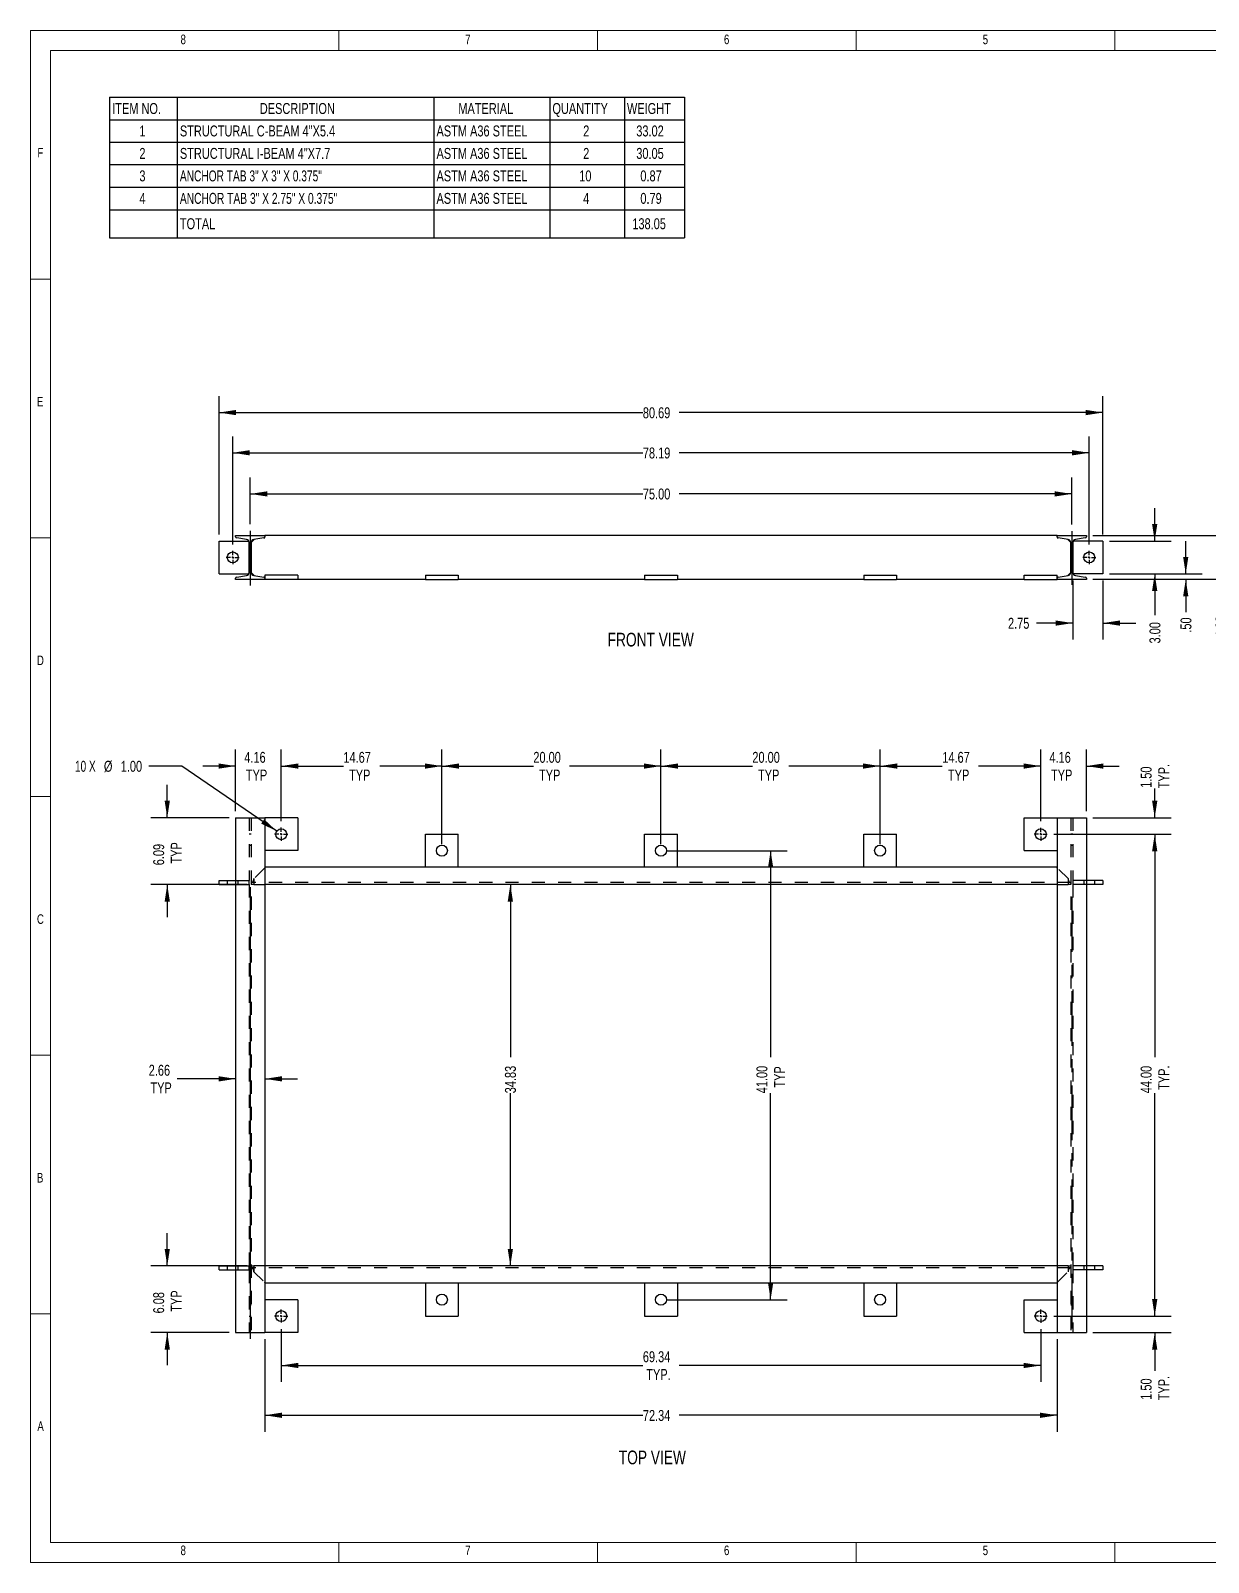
# Model space of a CAD drawing. Header units: inches. Extents: x 0 to 16.5, y 0 to 11.7.
# Drawn here: x 0.02 to 8.98, y 0.02 to 11.67 of the extents above; entities that cross this region are included whole.
import ezdxf

# ---------------------------------------------------------------- set-up
doc = ezdxf.new("R2010")
doc.units = ezdxf.units.IN
doc.header["$MEASUREMENT"] = 0
doc.linetypes.add('CENTERX2', pattern=[0.8, 0.5, -0.1, 0.1, -0.1])
doc.linetypes.add('HIDDEN', pattern=[0.075, 0.05, -0.025])
doc.layers.add('FORMAT', color=7, linetype='Continuous')
doc.styles.add('SLDTEXTSTYLE0', font='TXT', dxfattribs={"width": 0.75})
doc.styles.add('SLDTEXTSTYLE2', font='TXT', dxfattribs={"width": 0.694444})
doc.styles.add('SLDTEXTSTYLE3', font='TXT', dxfattribs={"width": 0.7})
doc.styles.add('SLDTEXTSTYLE4', font='TXT', dxfattribs={"width": 0.6875})
doc.dimstyles.new('SLDDIMSTYLE0', dxfattribs={"dimtxt": 0.084961, "dimasz": 0.13, "dimexe": 0, "dimexo": 0.0625, "dimgap": 0.02124, "dimtad": 0, "dimlfac": 12, "dimrnd": 1e-09, "dimzin": 4, "dimdsep": 46, "dimtxsty": 'SLDTEXTSTYLE0', "dimsah": 1, "dimcen": 0.09, "dimadec": 0, "dimazin": 1, "dimtfac": 1, "dimtofl": 0, "dimtmove": 0, "dimatfit": 3, "dimfxl": 0, "dimfrac": 2, "dimtolj": 1, "dimtzin": 12, "dimarcsym": 0})
doc.dimstyles.new('SLDDIMSTYLE1', dxfattribs={"dimtxt": 0.084961, "dimasz": 0.13, "dimexe": 0, "dimexo": 0.0625, "dimgap": 0.02124, "dimtad": 0, "dimlfac": 12, "dimrnd": 1e-09, "dimzin": 12, "dimdsep": 46, "dimtxsty": 'SLDTEXTSTYLE0', "dimsah": 1, "dimcen": 0.09, "dimadec": 0, "dimazin": 3, "dimtfac": 1, "dimtofl": 0, "dimtmove": 0, "dimatfit": 3, "dimfxl": 0, "dimfrac": 2, "dimtolj": 1, "dimtzin": 12, "dimarcsym": 0})
doc.dimstyles.new('SLDDIMSTYLE2', dxfattribs={"dimtxt": 0.084961, "dimasz": 0.13, "dimexe": 0, "dimexo": 0.0625, "dimgap": 0.02124, "dimtad": 0, "dimlfac": 12, "dimrnd": 1e-09, "dimzin": 4, "dimdsep": 46, "dimtxsty": 'SLDTEXTSTYLE0', "dimsah": 1, "dimcen": 0.09, "dimadec": 0, "dimazin": 1, "dimtfac": 1, "dimtmove": 0, "dimatfit": 0, "dimfxl": 0, "dimfrac": 2, "dimtolj": 1, "dimtzin": 12, "dimarcsym": 0})
doc.dimstyles.new('SLDDIMSTYLE3', dxfattribs={"dimtxt": 0.084961, "dimasz": 0.13, "dimexe": 0, "dimexo": 0.0625, "dimgap": 0.02124, "dimtad": 0, "dimlfac": 12, "dimrnd": 1e-09, "dimzin": 12, "dimdsep": 46, "dimtxsty": 'SLDTEXTSTYLE0', "dimsah": 1, "dimcen": 0.09, "dimadec": 0, "dimazin": 3, "dimtfac": 1, "dimtmove": 0, "dimatfit": 0, "dimfxl": 0, "dimfrac": 2, "dimtolj": 1, "dimtzin": 12, "dimarcsym": 0})
doc.dimstyles.new('SLDDIMSTYLE4', dxfattribs={"dimtxt": 0.084961, "dimasz": 0.13, "dimexe": 0, "dimexo": 0.0625, "dimgap": 0.02124, "dimtad": 0, "dimtih": 1, "dimtoh": 1, "dimlfac": 12, "dimrnd": 1e-09, "dimzin": 4, "dimdsep": 46, "dimtxsty": 'SLDTEXTSTYLE0', "dimsah": 1, "dimcen": 0, "dimadec": 0, "dimazin": 1, "dimtfac": 1, "dimtofl": 0, "dimtmove": 0, "dimatfit": 3, "dimfxl": 0, "dimfrac": 2, "dimtolj": 1, "dimtzin": 12, "dimarcsym": 0})

# ---------------------------------------------------------------- blocks, each defined once
blk = doc.blocks.new('SW_TABLEANNOTATION_0')
at = {"layer": 'FORMAT', "color": 0}
for p, q in [((0, 0), (0, -0.171)), ((0, 0), (0.515, 0)), ((0.515, 0), (0.515, -0.171)), ((0.515, 0), (2.467, 0)), ((2.467, 0), (2.467, -0.171)), ((2.467, 0), (3.35, 0)), ((3.35, 0), (3.35, -0.171)), ((3.35, 0), (3.917, 0)), ((3.917, 0), (3.917, -0.171)), ((3.917, 0), (4.374, 0)), ((4.374, 0), (4.374, -0.171)), ((0, -0.171), (0, -0.342)), ((0, -0.171), (0.515, -0.171)), ((0.515, -0.171), (0.515, -0.342)), ((0.515, -0.171), (2.467, -0.171)), ((2.467, -0.171), (2.467, -0.342)), ((2.467, -0.171), (3.35, -0.171)), ((3.35, -0.171), (3.35, -0.342)), ((3.35, -0.171), (3.917, -0.171)), ((3.917, -0.171), (3.917, -0.342)), ((3.917, -0.171), (4.374, -0.171)), ((4.374, -0.171), (4.374, -0.342)), ((0, -0.342), (0.515, -0.342)), ((0, -0.342), (0, -0.513)), ((0.515, -0.342), (2.467, -0.342)), ((0.515, -0.342), (0.515, -0.513)), ((2.467, -0.342), (3.35, -0.342)), ((2.467, -0.342), (2.467, -0.513)), ((3.35, -0.342), (3.917, -0.342)), ((3.35, -0.342), (3.35, -0.513)), ((3.917, -0.342), (4.374, -0.342)), ((3.917, -0.342), (3.917, -0.513)), ((4.374, -0.342), (4.374, -0.513)), ((0, -0.513), (0, -0.684)), ((0, -0.513), (0.515, -0.513)), ((0.515, -0.513), (0.515, -0.684)), ((0.515, -0.513), (2.467, -0.513)), ((2.467, -0.513), (2.467, -0.684)), ((2.467, -0.513), (3.35, -0.513)), ((3.35, -0.513), (3.35, -0.684)), ((3.35, -0.513), (3.917, -0.513)), ((3.917, -0.513), (3.917, -0.684)), ((3.917, -0.513), (4.374, -0.513)), ((4.374, -0.513), (4.374, -0.684)), ((0, -0.684), (0, -0.856)), ((0, -0.684), (0.515, -0.684)), ((0.515, -0.684), (0.515, -0.856)), ((0.515, -0.684), (2.467, -0.684)), ((2.467, -0.684), (2.467, -0.856)), ((2.467, -0.684), (3.35, -0.684)), ((3.35, -0.684), (3.35, -0.856)), ((3.35, -0.684), (3.917, -0.684)), ((3.917, -0.684), (3.917, -0.856)), ((3.917, -0.684), (4.374, -0.684)), ((4.374, -0.684), (4.374, -0.856)), ((0, -0.856), (0, -1.069)), ((0, -0.856), (0.515, -0.856)), ((0.515, -0.856), (0.515, -1.069)), ((0.515, -0.856), (2.467, -0.856)), ((2.467, -0.856), (2.467, -1.069)), ((2.467, -0.856), (3.35, -0.856)), ((3.35, -0.856), (3.35, -1.069)), ((3.35, -0.856), (3.917, -0.856)), ((3.917, -0.856), (3.917, -1.069)), ((3.917, -0.856), (4.374, -0.856)), ((4.374, -0.856), (4.374, -1.069)), ((0, -1.069), (0.515, -1.069)), ((0.515, -1.069), (2.467, -1.069)), ((2.467, -1.069), (3.35, -1.069)), ((3.35, -1.069), (3.917, -1.069)), ((3.917, -1.069), (4.374, -1.069))]:
    blk.add_line(p, q, dxfattribs=at)
at = {"layer": 'FORMAT', "color": 0, "attachment_point": 1}
for s, insert, char_height, style in [('ITEM NO.', (0.02, -0.044), 0.0833, 'SLDTEXTSTYLE0'), ('DESCRIPTION', (1.143, -0.044), 0.08333, 'SLDTEXTSTYLE0'), ('MATERIAL', (2.653, -0.044), 0.0833, 'SLDTEXTSTYLE0'), ('QUANTITY', (3.369, -0.044), 0.0833, 'SLDTEXTSTYLE0'), ('WEIGHT', (3.936, -0.044), 0.0833, 'SLDTEXTSTYLE0'), ('1', (0.227, -0.215), 0.0833, 'SLDTEXTSTYLE0'), ('STRUCTURAL C-BEAM 4"X5.4', (0.535, -0.215), 0.08333, 'SLDTEXTSTYLE0'), ('ASTM A36 STEEL', (2.487, -0.215), 0.08333, 'SLDTEXTSTYLE0'), ('2', (3.603, -0.215), 0.0833, 'SLDTEXTSTYLE0'), ('33.02', (4.007, -0.215), 0.0833, 'SLDTEXTSTYLE0'), ('2', (0.227, -0.386), 0.0833, 'SLDTEXTSTYLE0'), ('STRUCTURAL I-BEAM 4"X7.7', (0.535, -0.386), 0.08333, 'SLDTEXTSTYLE0'), ('ASTM A36 STEEL', (2.487, -0.386), 0.08333, 'SLDTEXTSTYLE0'), ('2', (3.603, -0.386), 0.0833, 'SLDTEXTSTYLE0'), ('30.05', (4.007, -0.386), 0.0833, 'SLDTEXTSTYLE0'), ('3', (0.227, -0.557), 0.0833, 'SLDTEXTSTYLE0'), ('ANCHOR TAB 3" X 3" X 0.375"', (0.535, -0.557), 0.08333, 'SLDTEXTSTYLE2'), ('ASTM A36 STEEL', (2.487, -0.557), 0.08333, 'SLDTEXTSTYLE0'), ('10', (3.573, -0.557), 0.0833, 'SLDTEXTSTYLE0'), ('0.87', (4.038, -0.557), 0.0833, 'SLDTEXTSTYLE0'), ('4', (0.227, -0.728), 0.0833, 'SLDTEXTSTYLE0'), ('ANCHOR TAB 3" X 2.75" X 0.375"', (0.535, -0.728), 0.08333, 'SLDTEXTSTYLE3'), ('ASTM A36 STEEL', (2.487, -0.728), 0.08333, 'SLDTEXTSTYLE0'), ('4', (3.603, -0.728), 0.0833, 'SLDTEXTSTYLE0'), ('0.79', (4.038, -0.728), 0.0833, 'SLDTEXTSTYLE0'), ('TOTAL', (0.535, -0.921), 0.0833, 'SLDTEXTSTYLE0'), ('138.05', (3.977, -0.921), 0.0833, 'SLDTEXTSTYLE0')]:
    blk.add_mtext(s, dxfattribs=dict(at, insert=insert, char_height=char_height, style=style))
blk = doc.blocks.new('Drawing View108')
at = {"color": 7, "linetype": 'Continuous', "lineweight": 25}
for p, q in [((0, 0), (0.222, 0)), ((0, 0), (0, -3.917)), ((0.222, 0), (0.222, -3.917)), ((0.472, 0), (0.222, 0)), ((0.472, 0), (0.472, -0.25)), ((6, -0.25), (6, 0)), ((6, 0), (6.25, 0)), ((6.25, 0), (6.25, -3.917)), ((6.25, 0), (6.472, 0)), ((6.472, 0), (6.472, -3.917)), ((1.444, -0.125), (1.694, -0.125)), ((1.444, -0.375), (1.444, -0.125)), ((1.694, -0.375), (1.694, -0.125)), ((3.111, -0.375), (3.111, -0.125)), ((3.111, -0.125), (3.361, -0.125)), ((3.361, -0.375), (3.361, -0.125)), ((4.778, -0.375), (4.778, -0.125)), ((4.778, -0.125), (5.028, -0.125)), ((5.028, -0.375), (5.028, -0.125)), ((0.472, -0.25), (0.222, -0.25)), ((6, -0.25), (6.25, -0.25)), ((6.25, -0.375), (0.222, -0.375)), ((0.222, -0.375), (0.222, -0.507)), ((6.25, -0.375), (6.25, -0.507)), ((-0.126, -0.507), (-0.126, -0.476)), ((-0.126, -0.476), (0, -0.476)), ((-0.126, -0.507), (0, -0.507)), ((6.25, -0.507), (0.222, -0.507)), ((6.598, -0.476), (6.472, -0.476)), ((6.598, -0.507), (6.472, -0.507)), ((6.598, -0.476), (6.598, -0.507)), ((-0.126, -3.441), (-0.126, -3.41)), ((-0.126, -3.41), (0, -3.41)), ((-0.126, -3.441), (0, -3.441)), ((0.222, -3.41), (0.222, -3.542)), ((6.25, -3.41), (0.222, -3.41)), ((6.25, -3.41), (6.25, -3.542)), ((6.598, -3.41), (6.472, -3.41)), ((6.598, -3.441), (6.472, -3.441)), ((6.598, -3.41), (6.598, -3.441)), ((6.25, -3.542), (0.222, -3.542)), ((1.444, -3.542), (1.444, -3.792)), ((1.694, -3.542), (1.694, -3.792)), ((3.111, -3.542), (3.111, -3.792)), ((3.361, -3.542), (3.361, -3.792)), ((4.778, -3.542), (4.778, -3.792)), ((5.028, -3.542), (5.028, -3.792)), ((0.472, -3.667), (0.222, -3.667)), ((0.472, -3.667), (0.472, -3.917)), ((6, -3.667), (6.25, -3.667)), ((6, -3.917), (6, -3.667)), ((1.444, -3.792), (1.694, -3.792)), ((3.111, -3.792), (3.361, -3.792)), ((4.778, -3.792), (5.028, -3.792)), ((0, -3.917), (0.222, -3.917)), ((0.472, -3.917), (0.222, -3.917)), ((6, -3.917), (6.25, -3.917)), ((6.25, -3.917), (6.472, -3.917))]:
    blk.add_line(p, q, dxfattribs=at)
at = {"color": 7, "linetype": 'HIDDEN', "lineweight": 25}
for p, q in [((0.103, 0), (0.103, -0.476)), ((0.119, 0), (0.119, -3.917)), ((6.353, 0), (6.353, -3.917)), ((6.369, 0), (6.369, -0.476)), ((0.119, -0.125), (0.103, -0.125)), ((0.103, -0.209), (0.119, -0.209)), ((6.369, -0.125), (6.353, -0.125)), ((6.353, -0.209), (6.369, -0.209)), ((0.138, -0.473), (0.139, -0.463)), ((0.22, -0.383), (0.139, -0.463)), ((0.139, -0.463), (0.139, -0.507)), ((6.333, -0.463), (6.252, -0.383)), ((6.333, -0.463), (6.333, -0.507)), ((6.333, -0.463), (6.334, -0.473)), ((-0.064, -0.476), (-0.064, -0.507)), ((0, -0.476), (0.103, -0.476)), ((0, -0.507), (0.103, -0.507)), ((0.02, -0.507), (0.02, -0.476)), ((0.103, -0.507), (0.103, -0.476)), ((0.103, -0.507), (0.103, -3.41)), ((0.119, -0.492), (0.119, -0.507)), ((6.353, -0.492), (0.119, -0.492)), ((0.139, -0.507), (0.119, -0.507)), ((0.139, -0.507), (0.222, -0.507)), ((6.25, -0.507), (6.333, -0.507)), ((6.353, -0.507), (6.333, -0.507)), ((6.353, -0.492), (6.353, -0.507)), ((6.369, -0.476), (6.369, -0.507)), ((6.472, -0.476), (6.369, -0.476)), ((6.369, -0.507), (6.369, -3.41)), ((6.472, -0.507), (6.369, -0.507)), ((6.452, -0.476), (6.452, -0.507)), ((6.536, -0.507), (6.536, -0.476)), ((-0.064, -3.41), (-0.064, -3.441)), ((0, -3.41), (0.103, -3.41)), ((0, -3.441), (0.103, -3.441)), ((0.02, -3.441), (0.02, -3.41)), ((0.103, -3.441), (0.103, -3.41)), ((0.103, -3.441), (0.103, -3.917)), ((0.119, -3.41), (0.119, -3.425)), ((0.119, -3.41), (0.139, -3.41)), ((6.353, -3.425), (0.119, -3.425)), ((0.139, -3.454), (0.138, -3.445)), ((0.139, -3.41), (0.139, -3.454)), ((0.222, -3.41), (0.139, -3.41)), ((0.139, -3.454), (0.22, -3.534)), ((6.333, -3.41), (6.25, -3.41)), ((6.252, -3.534), (6.333, -3.454)), ((6.333, -3.41), (6.333, -3.454)), ((6.333, -3.41), (6.353, -3.41)), ((6.334, -3.445), (6.333, -3.454)), ((6.353, -3.41), (6.353, -3.425)), ((6.369, -3.41), (6.369, -3.441)), ((6.472, -3.41), (6.369, -3.41)), ((6.369, -3.441), (6.369, -3.917)), ((6.472, -3.441), (6.369, -3.441)), ((6.452, -3.41), (6.452, -3.441)), ((6.536, -3.441), (6.536, -3.41)), ((0.119, -3.709), (0.103, -3.709)), ((6.369, -3.709), (6.353, -3.709)), ((0.103, -3.792), (0.119, -3.792)), ((6.353, -3.792), (6.369, -3.792))]:
    blk.add_line(p, q, dxfattribs=at)
at = {"color": 7, "linetype": 'Continuous', "lineweight": 25}
for centre in [(0.347, -0.125), (6.125, -0.125), (1.569, -0.25), (3.236, -0.25), (4.903, -0.25), (1.569, -3.667), (3.236, -3.667), (4.903, -3.667), (0.347, -3.792), (6.125, -3.792)]:
    blk.add_circle(centre, 0.0417, dxfattribs=at)
at = {"color": 7, "linetype": 'HIDDEN', "lineweight": 25}
for centre, major_axis, ratio, start_param, end_param in [((0.274, -0.385), (0.055, 0), 0.166679, 2.807943, 2.976432), ((6.198, -0.385), (0.055, 0), 0.166679, 0.165161, 0.33365), ((0.118, -0.469), (0, 0.0233), 0.847117, 3.171168, 4.547228), ((6.354, -0.469), (0, 0.0233), 0.847117, 1.735957, 3.112018), ((0.118, -3.449), (0, 0.0233), 0.847117, 4.877549, 6.25361), ((6.354, -3.449), (0, 0.0233), 0.847117, 0.029575, 1.405636), ((0.274, -3.533), (0.055, 0), 0.166679, 3.306753, 3.475243), ((6.198, -3.533), (0.055, 0), 0.166679, 5.949535, 6.118025)]:
    blk.add_ellipse(centre, major_axis=major_axis, ratio=ratio, start_param=start_param, end_param=end_param, dxfattribs=at)
blk = doc.blocks.new('_D')
at = {"layer": 'FORMAT'}
for p, q in [((7.803, 5.559), (8.695, 5.559)), ((8.57, 5.559), (8.57, 3.864)), ((8.57, 1.892), (8.57, 3.588)), ((7.803, 1.892), (8.695, 1.892))]:
    blk.add_line(p, q, dxfattribs=at)
for points in [[(8.57, 5.559), (8.55, 5.429), (8.59, 5.429)], [(8.57, 1.892), (8.59, 2.022), (8.55, 2.022)]]:
    blk.add_solid(points, dxfattribs=at)
at = {"layer": 'FORMAT', "char_height": 0.0833, "attachment_point": 1, "rotation": 90, "style": 'SLDTEXTSTYLE0'}
for s, insert in [('44.00', (8.463, 3.588)), ('TYP.', (8.597, 3.614))]:
    blk.add_mtext(s, dxfattribs=dict(at, insert=insert))
blk = doc.blocks.new('_D_1')
at = {"layer": 'FORMAT'}
for p, q in [((3.668, 5.177), (3.668, 3.864)), ((3.668, 2.274), (3.668, 3.588))]:
    blk.add_line(p, q, dxfattribs=at)
for points in [[(3.668, 5.177), (3.648, 5.047), (3.688, 5.047)], [(3.668, 2.274), (3.688, 2.404), (3.648, 2.404)]]:
    blk.add_solid(points, dxfattribs=at)
at = {"layer": 'FORMAT', "insert": (3.627, 3.588), "char_height": 0.0833, "attachment_point": 1, "rotation": 90, "style": 'SLDTEXTSTYLE0'}
blk.add_mtext('34.83', dxfattribs=at)
blk = doc.blocks.new('_D_2')
at = {"layer": 'FORMAT'}
for p, q in [((1.925, 1.793), (1.925, 1.392)), ((7.703, 1.792), (7.703, 1.392)), ((1.925, 1.517), (4.676, 1.517)), ((7.703, 1.517), (4.952, 1.517))]:
    blk.add_line(p, q, dxfattribs=at)
for points in [[(1.925, 1.517), (2.055, 1.497), (2.055, 1.537)], [(7.703, 1.517), (7.573, 1.537), (7.573, 1.497)]]:
    blk.add_solid(points, dxfattribs=at)
at = {"layer": 'FORMAT', "char_height": 0.0833, "attachment_point": 1, "style": 'SLDTEXTSTYLE0'}
for s, insert in [('69.34', (4.676, 1.625)), ('TYP.', (4.702, 1.49))]:
    blk.add_mtext(s, dxfattribs=dict(at, insert=insert))
blk = doc.blocks.new('_D_3')
at = {"layer": 'FORMAT'}
for p, q in [((1.8, 1.718), (1.8, 1.013)), ((7.828, 1.717), (7.828, 1.013)), ((1.8, 1.138), (4.676, 1.138)), ((7.828, 1.138), (4.952, 1.138))]:
    blk.add_line(p, q, dxfattribs=at)
for points in [[(1.8, 1.138), (1.93, 1.118), (1.93, 1.158)], [(7.828, 1.138), (7.698, 1.158), (7.698, 1.118)]]:
    blk.add_solid(points, dxfattribs=at)
at = {"layer": 'FORMAT', "insert": (4.676, 1.178), "char_height": 0.0833, "attachment_point": 1, "style": 'SLDTEXTSTYLE0'}
blk.add_mtext('72.34', dxfattribs=at)
blk = doc.blocks.new('_D_4')
at = {"layer": 'FORMAT'}
for p, q in [((8.57, 1.892), (8.57, 2.142)), ((7.803, 1.892), (8.695, 1.892)), ((8.1, 1.767), (8.695, 1.767)), ((8.57, 1.767), (8.57, 1.476))]:
    blk.add_line(p, q, dxfattribs=at)
for points in [[(8.57, 1.892), (8.59, 2.022), (8.55, 2.022)], [(8.57, 1.767), (8.55, 1.637), (8.59, 1.637)]]:
    blk.add_solid(points, dxfattribs=at)
at = {"layer": 'FORMAT', "char_height": 0.0833, "attachment_point": 1, "rotation": 90, "style": 'SLDTEXTSTYLE0'}
for s, insert in [('1.50', (8.463, 1.256)), ('TYP.', (8.597, 1.252))]:
    blk.add_mtext(s, dxfattribs=dict(at, insert=insert))
blk = doc.blocks.new('_D_5')
at = {"layer": 'FORMAT'}
for p, q in [((8.57, 5.684), (8.57, 5.908)), ((8.1, 5.684), (8.695, 5.684)), ((7.803, 5.559), (8.695, 5.559)), ((8.57, 5.559), (8.57, 5.309))]:
    blk.add_line(p, q, dxfattribs=at)
for points in [[(8.57, 5.684), (8.59, 5.814), (8.55, 5.814)], [(8.57, 5.559), (8.55, 5.429), (8.59, 5.429)]]:
    blk.add_solid(points, dxfattribs=at)
at = {"layer": 'FORMAT', "char_height": 0.0833, "attachment_point": 1, "rotation": 90, "style": 'SLDTEXTSTYLE0'}
for s, insert in [('1.50', (8.463, 5.912)), ('TYP.', (8.597, 5.908))]:
    blk.add_mtext(s, dxfattribs=dict(at, insert=insert))
blk = doc.blocks.new('_D_6')
at = {"layer": 'FORMAT'}
for p, q in [((7.703, 5.659), (7.703, 6.203)), ((8.05, 5.734), (8.05, 6.203)), ((7.703, 6.078), (7.453, 6.078)), ((8.05, 6.078), (8.3, 6.078))]:
    blk.add_line(p, q, dxfattribs=at)
for points in [[(7.703, 6.078), (7.573, 6.098), (7.573, 6.058)], [(8.05, 6.078), (8.18, 6.058), (8.18, 6.098)]]:
    blk.add_solid(points, dxfattribs=at)
at = {"layer": 'FORMAT', "char_height": 0.0833, "attachment_point": 1, "style": 'SLDTEXTSTYLE0'}
for s, insert in [('4.16', (7.769, 6.186)), ('TYP', (7.781, 6.051))]:
    blk.add_mtext(s, dxfattribs=dict(at, insert=insert))
blk = doc.blocks.new('_D_7')
at = {"layer": 'FORMAT'}
for p, q in [((1.578, 5.734), (1.578, 6.203)), ((1.925, 5.659), (1.925, 6.203)), ((1.578, 6.078), (1.328, 6.078)), ((1.925, 6.078), (2.175, 6.078))]:
    blk.add_line(p, q, dxfattribs=at)
for points in [[(1.578, 6.078), (1.448, 6.098), (1.448, 6.058)], [(1.925, 6.078), (2.055, 6.058), (2.055, 6.098)]]:
    blk.add_solid(points, dxfattribs=at)
at = {"layer": 'FORMAT', "char_height": 0.0833, "attachment_point": 1, "style": 'SLDTEXTSTYLE0'}
for s, insert in [('4.16', (1.644, 6.186)), ('TYP', (1.656, 6.051))]:
    blk.add_mtext(s, dxfattribs=dict(at, insert=insert))
blk = doc.blocks.new('_D_8')
at = {"layer": 'FORMAT'}
for p, q in [((1.169, 6.078), (0.919, 6.078)), ((1.891, 5.583), (1.169, 6.078))]:
    blk.add_line(p, q, dxfattribs=at)
blk.add_solid([(1.891, 5.583), (1.795, 5.673), (1.772, 5.64)], dxfattribs=at)
at = {"layer": 'FORMAT', "char_height": 0.0833, "attachment_point": 1}
for s, insert, style in [('10 X', (0.356, 6.118), 'SLDTEXTSTYLE4'), ('%%c', (0.576, 6.118), 'SLDTEXTSTYLE0'), ('1.00', (0.704, 6.118), 'SLDTEXTSTYLE0')]:
    blk.add_mtext(s, dxfattribs=dict(at, insert=insert, style=style))
blk = doc.blocks.new('_D_9')
at = {"layer": 'FORMAT'}
for p, q in [((3.148, 5.484), (3.148, 6.203)), ((4.814, 5.484), (4.814, 6.203)), ((3.148, 6.078), (3.843, 6.078)), ((4.814, 6.078), (4.119, 6.078))]:
    blk.add_line(p, q, dxfattribs=at)
for points in [[(3.148, 6.078), (3.278, 6.058), (3.278, 6.098)], [(4.814, 6.078), (4.684, 6.098), (4.684, 6.058)]]:
    blk.add_solid(points, dxfattribs=at)
at = {"layer": 'FORMAT', "char_height": 0.0833, "attachment_point": 1, "style": 'SLDTEXTSTYLE0'}
for s, insert in [('20.00', (3.843, 6.186)), ('TYP', (3.886, 6.051))]:
    blk.add_mtext(s, dxfattribs=dict(at, insert=insert))
blk = doc.blocks.new('_D_10')
at = {"layer": 'FORMAT'}
for p, q in [((4.814, 5.484), (4.814, 6.203)), ((6.481, 5.484), (6.481, 6.203)), ((4.814, 6.078), (5.509, 6.078)), ((6.481, 6.078), (5.786, 6.078))]:
    blk.add_line(p, q, dxfattribs=at)
for points in [[(4.814, 6.078), (4.944, 6.058), (4.944, 6.098)], [(6.481, 6.078), (6.351, 6.098), (6.351, 6.058)]]:
    blk.add_solid(points, dxfattribs=at)
at = {"layer": 'FORMAT', "char_height": 0.0833, "attachment_point": 1, "style": 'SLDTEXTSTYLE0'}
for s, insert in [('20.00', (5.509, 6.186)), ('TYP', (5.552, 6.051))]:
    blk.add_mtext(s, dxfattribs=dict(at, insert=insert))
blk = doc.blocks.new('_D_11')
at = {"layer": 'FORMAT'}
for p, q in [((6.481, 5.484), (6.481, 6.203)), ((7.703, 5.659), (7.703, 6.203)), ((6.481, 6.078), (6.954, 6.078)), ((7.703, 6.078), (7.23, 6.078))]:
    blk.add_line(p, q, dxfattribs=at)
for points in [[(6.481, 6.078), (6.611, 6.058), (6.611, 6.098)], [(7.703, 6.078), (7.573, 6.098), (7.573, 6.058)]]:
    blk.add_solid(points, dxfattribs=at)
at = {"layer": 'FORMAT', "char_height": 0.0833, "attachment_point": 1, "style": 'SLDTEXTSTYLE0'}
for s, insert in [('14.67', (6.954, 6.186)), ('TYP', (6.997, 6.051))]:
    blk.add_mtext(s, dxfattribs=dict(at, insert=insert))
blk = doc.blocks.new('_D_12')
at = {"layer": 'FORMAT'}
for p, q in [((1.925, 5.659), (1.925, 6.203)), ((3.148, 5.484), (3.148, 6.203)), ((1.925, 6.078), (2.398, 6.078)), ((3.148, 6.078), (2.674, 6.078))]:
    blk.add_line(p, q, dxfattribs=at)
for points in [[(1.925, 6.078), (2.055, 6.058), (2.055, 6.098)], [(3.148, 6.078), (3.018, 6.098), (3.018, 6.058)]]:
    blk.add_solid(points, dxfattribs=at)
at = {"layer": 'FORMAT', "char_height": 0.0833, "attachment_point": 1, "style": 'SLDTEXTSTYLE0'}
for s, insert in [('14.67', (2.398, 6.186)), ('TYP', (2.441, 6.051))]:
    blk.add_mtext(s, dxfattribs=dict(at, insert=insert))
blk = doc.blocks.new('_D_13')
at = {"layer": 'FORMAT'}
for p, q in [((4.864, 5.434), (5.773, 5.434)), ((5.648, 5.434), (5.648, 3.864)), ((5.648, 2.017), (5.648, 3.588)), ((4.864, 2.017), (5.773, 2.017))]:
    blk.add_line(p, q, dxfattribs=at)
for points in [[(5.648, 5.434), (5.628, 5.304), (5.668, 5.304)], [(5.648, 2.017), (5.668, 2.147), (5.628, 2.147)]]:
    blk.add_solid(points, dxfattribs=at)
at = {"layer": 'FORMAT', "char_height": 0.0833, "attachment_point": 1, "rotation": 90, "style": 'SLDTEXTSTYLE0'}
for s, insert in [('41.00', (5.54, 3.588)), ('TYP', (5.674, 3.631))]:
    blk.add_mtext(s, dxfattribs=dict(at, insert=insert))
blk = doc.blocks.new('_D_14')
at = {"layer": 'FORMAT'}
for p, q in [((1.058, 2.274), (1.058, 2.524)), ((1.667, 2.274), (0.933, 2.274)), ((1.528, 1.768), (0.933, 1.768)), ((1.058, 1.768), (1.058, 1.518))]:
    blk.add_line(p, q, dxfattribs=at)
for points in [[(1.058, 2.274), (1.078, 2.404), (1.038, 2.404)], [(1.058, 1.768), (1.038, 1.638), (1.078, 1.638)]]:
    blk.add_solid(points, dxfattribs=at)
at = {"layer": 'FORMAT', "char_height": 0.0833, "attachment_point": 1, "rotation": 90, "style": 'SLDTEXTSTYLE0'}
for s, insert in [('6.08', (0.951, 1.913)), ('TYP', (1.085, 1.926))]:
    blk.add_mtext(s, dxfattribs=dict(at, insert=insert))
blk = doc.blocks.new('_D_15')
at = {"layer": 'FORMAT'}
for p, q in [((1.058, 5.684), (1.058, 5.934)), ((1.528, 5.684), (0.933, 5.684)), ((1.667, 5.177), (0.933, 5.177)), ((1.058, 5.177), (1.058, 4.927))]:
    blk.add_line(p, q, dxfattribs=at)
for points in [[(1.058, 5.684), (1.078, 5.814), (1.038, 5.814)], [(1.058, 5.177), (1.038, 5.047), (1.078, 5.047)]]:
    blk.add_solid(points, dxfattribs=at)
at = {"layer": 'FORMAT', "char_height": 0.0833, "attachment_point": 1, "rotation": 90, "style": 'SLDTEXTSTYLE0'}
for s, insert in [('6.09', (0.951, 5.323)), ('TYP', (1.085, 5.336))]:
    blk.add_mtext(s, dxfattribs=dict(at, insert=insert))
blk = doc.blocks.new('_D_16')
at = {"layer": 'FORMAT'}
for p, q in [((1.578, 3.698), (1.133, 3.698)), ((1.8, 3.698), (2.05, 3.698))]:
    blk.add_line(p, q, dxfattribs=at)
for points in [[(1.578, 3.698), (1.448, 3.718), (1.448, 3.678)], [(1.8, 3.698), (1.93, 3.678), (1.93, 3.718)]]:
    blk.add_solid(points, dxfattribs=at)
at = {"layer": 'FORMAT', "char_height": 0.0833, "attachment_point": 1, "style": 'SLDTEXTSTYLE0'}
for s, insert in [('2.66', (0.917, 3.805)), ('TYP', (0.93, 3.671))]:
    blk.add_mtext(s, dxfattribs=dict(at, insert=insert))
blk = doc.blocks.new('SW_CENTERMARKSYMBOL_0')
at = {"layer": 'FORMAT', "color": 0}
for p, q in [((-0.017, 0), (-0.05, 0)), ((0, 0), (-0.008, 0)), ((0, 0.017), (0, 0.05)), ((0, 0), (0, 0.008)), ((0, 0), (0, -0.008)), ((0, 0), (0.008, 0)), ((0.017, 0), (0.05, 0)), ((0, -0.017), (0, -0.05))]:
    blk.add_line(p, q, dxfattribs=at)
blk = doc.blocks.new('SW_CENTERMARKSYMBOL_1')
at = {"layer": 'FORMAT', "color": 0}
for p, q in [((-0.017, 0), (-0.05, 0)), ((0, 0), (-0.008, 0)), ((0, 0.017), (0, 0.05)), ((0, 0), (0, 0.008)), ((0, 0), (0, -0.008)), ((0, 0), (0.008, 0)), ((0.017, 0), (0.05, 0)), ((0, -0.017), (0, -0.05))]:
    blk.add_line(p, q, dxfattribs=at)
blk = doc.blocks.new('SW_CENTERMARKSYMBOL_2')
at = {"layer": 'FORMAT', "color": 0}
for p, q in [((-0.017, 0), (-0.05, 0)), ((0, 0), (-0.008, 0)), ((0, 0.017), (0, 0.05)), ((0, 0), (0, 0.008)), ((0, 0), (0, -0.008)), ((0, 0), (0.008, 0)), ((0.017, 0), (0.05, 0)), ((0, -0.017), (0, -0.05))]:
    blk.add_line(p, q, dxfattribs=at)
blk = doc.blocks.new('SW_CENTERMARKSYMBOL_3')
at = {"layer": 'FORMAT', "color": 0}
for p, q in [((-0.017, 0), (-0.05, 0)), ((0, 0), (-0.008, 0)), ((0, 0.017), (0, 0.05)), ((0, 0), (0, 0.008)), ((0, 0), (0, -0.008)), ((0, 0), (0.008, 0)), ((0.017, 0), (0.05, 0)), ((0, -0.017), (0, -0.05))]:
    blk.add_line(p, q, dxfattribs=at)
blk = doc.blocks.new('Drawing View111')
at = {"color": 7, "linetype": 'Continuous', "lineweight": 25}
for p, q in [((-0.126, 0.042), (-0.126, 0.292)), ((-0.126, 0.292), (0.1, 0.292)), ((0, 0.325), (0, 0.333)), ((0, 0.333), (0.222, 0.333)), ((0.083, 0.304), (0.008, 0.316)), ((0.103, 0.053), (0.103, 0.28)), ((0.138, 0.302), (0.119, 0.28)), ((0.119, 0.28), (0.119, 0.053)), ((0.139, 0.304), (0.138, 0.302)), ((0.214, 0.316), (0.139, 0.304)), ((0.214, 0.316), (0.22, 0.317)), ((0.22, 0.317), (0.222, 0.317)), ((0.222, 0.333), (0.222, 0.325)), ((6.25, 0.333), (0.222, 0.333)), ((0.222, 0.317), (0.222, 0.325)), ((6.25, 0.333), (6.472, 0.333)), ((6.25, 0.325), (6.25, 0.333)), ((6.25, 0.325), (6.25, 0.317)), ((6.25, 0.317), (6.252, 0.317)), ((6.252, 0.317), (6.258, 0.316)), ((6.333, 0.304), (6.258, 0.316)), ((6.334, 0.302), (6.333, 0.304)), ((6.353, 0.28), (6.334, 0.302)), ((6.353, 0.053), (6.353, 0.28)), ((6.369, 0.28), (6.369, 0.053)), ((6.598, 0.292), (6.372, 0.292)), ((6.464, 0.316), (6.389, 0.304)), ((6.472, 0.333), (6.472, 0.325)), ((6.598, 0.292), (6.598, 0.042)), ((-0.126, 0.042), (0.1, 0.042)), ((0, 0), (0, 0.008)), ((0.222, 0), (0, 0)), ((0.008, 0.017), (0.083, 0.03)), ((0.119, 0.053), (0.138, 0.031)), ((0.138, 0.031), (0.139, 0.03)), ((0.139, 0.03), (0.214, 0.017)), ((0.22, 0.016), (0.214, 0.017)), ((0.222, 0.016), (0.22, 0.016)), ((0.472, 0.031), (0.222, 0.031)), ((0.222, 0.031), (0.222, 0)), ((0.222, 0.008), (0.222, 0)), ((0.472, 0), (0.222, 0)), ((0.472, 0.031), (0.472, 0)), ((1.444, 0), (0.472, 0)), ((1.444, 0.031), (1.444, 0)), ((1.444, 0.031), (1.694, 0.031)), ((1.694, 0.031), (1.694, 0)), ((3.111, 0), (1.694, 0)), ((3.111, 0.031), (3.111, 0)), ((3.111, 0.031), (3.361, 0.031)), ((3.361, 0.031), (3.361, 0)), ((4.778, 0), (3.361, 0)), ((4.778, 0.031), (5.028, 0.031)), ((4.778, 0.031), (4.778, 0)), ((5.028, 0.031), (5.028, 0)), ((6, 0), (5.028, 0)), ((6, 0), (6, 0.031)), ((6, 0.031), (6.25, 0.031)), ((6, 0), (6.25, 0)), ((6.25, 0), (6.25, 0.031)), ((6.252, 0.016), (6.25, 0.016)), ((6.25, 0), (6.25, 0.008)), ((6.472, 0), (6.25, 0)), ((6.258, 0.017), (6.252, 0.016)), ((6.258, 0.017), (6.333, 0.03)), ((6.333, 0.03), (6.334, 0.031)), ((6.334, 0.031), (6.353, 0.053)), ((6.598, 0.042), (6.372, 0.042)), ((6.389, 0.03), (6.464, 0.017)), ((6.472, 0.008), (6.472, 0)), ((1.444, 0), (1.694, 0)), ((3.111, 0), (3.361, 0)), ((4.778, 0), (5.028, 0))]:
    blk.add_line(p, q, dxfattribs=at)
for centre in [(-0.022, 0.167), (6.494, 0.167)]:
    blk.add_circle(centre, 0.0417, dxfattribs=at)
for centre, radius, start, end in [((0.009, 0.325), 0.00917, 180, 260.537), ((0.079, 0.28), 0.0242, 0, 80.537), ((0.143, 0.28), 0.0242, 99.463, 180), ((0.213, 0.325), 0.00917, 279.463, 0), ((6.259, 0.325), 0.00917, 180, 260.537), ((6.329, 0.28), 0.0242, 0, 80.537), ((6.393, 0.28), 0.0242, 99.463, 180), ((6.463, 0.325), 0.00917, 279.463, 0), ((0.009, 0.008), 0.00917, 99.463, 180), ((0.079, 0.053), 0.0242, 279.463, 0), ((0.143, 0.053), 0.0242, 180, 260.537), ((0.213, 0.008), 0.00917, 0, 80.537), ((6.259, 0.008), 0.00917, 99.463, 180), ((6.329, 0.053), 0.0242, 279.463, 0), ((6.393, 0.053), 0.0242, 180, 260.537), ((6.463, 0.008), 0.00917, 0, 80.537)]:
    blk.add_arc(centre, radius, start, end, dxfattribs=at)
blk = doc.blocks.new('_D_17')
at = {"layer": 'FORMAT'}
for p, q in [((1.452, 7.84), (1.452, 8.893)), ((8.176, 7.84), (8.176, 8.893)), ((1.452, 8.768), (4.676, 8.768)), ((8.176, 8.768), (4.952, 8.768))]:
    blk.add_line(p, q, dxfattribs=at)
for points in [[(1.452, 8.768), (1.582, 8.748), (1.582, 8.788)], [(8.176, 8.768), (8.046, 8.788), (8.046, 8.748)]]:
    blk.add_solid(points, dxfattribs=at)
at = {"layer": 'FORMAT', "insert": (4.676, 8.808), "char_height": 0.0833, "attachment_point": 1, "style": 'SLDTEXTSTYLE0'}
blk.add_mtext('80.69', dxfattribs=at)
blk = doc.blocks.new('_D_18')
at = {"layer": 'FORMAT'}
for p, q in [((1.689, 7.918), (1.689, 8.274)), ((7.939, 7.916), (7.939, 8.274)), ((1.689, 8.149), (4.676, 8.149)), ((7.939, 8.149), (4.952, 8.149))]:
    blk.add_line(p, q, dxfattribs=at)
for points in [[(1.689, 8.149), (1.819, 8.129), (1.819, 8.169)], [(7.939, 8.149), (7.809, 8.169), (7.809, 8.129)]]:
    blk.add_solid(points, dxfattribs=at)
at = {"layer": 'FORMAT', "insert": (4.676, 8.19), "char_height": 0.0833, "attachment_point": 1, "style": 'SLDTEXTSTYLE0'}
blk.add_mtext('75.00', dxfattribs=at)
blk = doc.blocks.new('_D_19')
at = {"layer": 'FORMAT'}
for p, q in [((8.1, 7.832), (9.199, 7.832)), ((9.074, 7.832), (9.074, 7.499)), ((8.1, 7.499), (9.199, 7.499)), ((9.074, 7.499), (9.074, 7.273))]:
    blk.add_line(p, q, dxfattribs=at)
for points in [[(9.074, 7.832), (9.054, 7.702), (9.094, 7.702)], [(9.074, 7.499), (9.094, 7.629), (9.054, 7.629)]]:
    blk.add_solid(points, dxfattribs=at)
at = {"layer": 'FORMAT', "insert": (9.033, 7.058), "char_height": 0.0833, "attachment_point": 1, "rotation": 90, "style": 'SLDTEXTSTYLE0'}
blk.add_mtext('4.00', dxfattribs=at)
blk = doc.blocks.new('_D_20')
at = {"layer": 'FORMAT'}
for p, q in [((1.556, 7.765), (1.556, 8.587)), ((8.072, 7.765), (8.072, 8.587)), ((1.556, 8.462), (4.676, 8.462)), ((8.072, 8.462), (4.952, 8.462))]:
    blk.add_line(p, q, dxfattribs=at)
for points in [[(1.556, 8.462), (1.686, 8.442), (1.686, 8.482)], [(8.072, 8.462), (7.942, 8.482), (7.942, 8.442)]]:
    blk.add_solid(points, dxfattribs=at)
at = {"layer": 'FORMAT', "insert": (4.676, 8.502), "char_height": 0.0833, "attachment_point": 1, "style": 'SLDTEXTSTYLE0'}
blk.add_mtext('78.19', dxfattribs=at)
blk = doc.blocks.new('_D_21')
at = {"layer": 'FORMAT'}
for p, q in [((8.57, 7.79), (8.57, 8.04)), ((8.226, 7.79), (8.695, 7.79)), ((8.226, 7.54), (8.695, 7.54)), ((8.57, 7.54), (8.57, 7.226))]:
    blk.add_line(p, q, dxfattribs=at)
for points in [[(8.57, 7.79), (8.59, 7.92), (8.55, 7.92)], [(8.57, 7.54), (8.55, 7.41), (8.59, 7.41)]]:
    blk.add_solid(points, dxfattribs=at)
at = {"layer": 'FORMAT', "insert": (8.53, 7.011), "char_height": 0.0833, "attachment_point": 1, "rotation": 90, "style": 'SLDTEXTSTYLE0'}
blk.add_mtext('3.00', dxfattribs=at)
blk = doc.blocks.new('_D_22')
at = {"layer": 'FORMAT'}
for p, q in [((7.947, 7.49), (7.947, 7.041)), ((8.176, 7.49), (8.176, 7.041)), ((7.947, 7.166), (7.67, 7.166)), ((8.176, 7.166), (8.426, 7.166))]:
    blk.add_line(p, q, dxfattribs=at)
for points in [[(7.947, 7.166), (7.817, 7.186), (7.817, 7.146)], [(8.176, 7.166), (8.306, 7.146), (8.306, 7.186)]]:
    blk.add_solid(points, dxfattribs=at)
at = {"layer": 'FORMAT', "insert": (7.454, 7.206), "char_height": 0.0833, "attachment_point": 1, "style": 'SLDTEXTSTYLE0'}
blk.add_mtext('2.75', dxfattribs=at)
blk = doc.blocks.new('_D_23')
at = {"layer": 'FORMAT'}
for p, q in [((8.806, 7.54), (8.806, 7.79)), ((8.1, 7.499), (8.931, 7.499)), ((8.226, 7.54), (8.931, 7.54)), ((8.806, 7.499), (8.806, 7.248))]:
    blk.add_line(p, q, dxfattribs=at)
for points in [[(8.806, 7.54), (8.826, 7.67), (8.786, 7.67)], [(8.806, 7.499), (8.786, 7.369), (8.826, 7.369)]]:
    blk.add_solid(points, dxfattribs=at)
at = {"layer": 'FORMAT', "insert": (8.766, 7.093), "char_height": 0.0833, "attachment_point": 1, "rotation": 90, "style": 'SLDTEXTSTYLE0'}
blk.add_mtext('.50', dxfattribs=at)
blk = doc.blocks.new('SW_CENTERMARKSYMBOL_4')
at = {"layer": 'FORMAT', "color": 0}
for p, q in [((-0.017, 0), (-0.05, 0)), ((0, 0), (-0.008, 0)), ((0, 0), (-0.008, 0)), ((0, 0.017), (0, 0.05)), ((0, 0), (0, 0.008)), ((0, 0), (0, 0.008)), ((0, 0), (0, -0.008)), ((0, 0), (0.008, 0)), ((0, 0), (0, -0.008)), ((0, 0), (0.008, 0)), ((0.017, 0), (0.05, 0)), ((0, -0.017), (0, -0.05))]:
    blk.add_line(p, q, dxfattribs=at)
blk = doc.blocks.new('SW_CENTERMARKSYMBOL_5')
at = {"layer": 'FORMAT', "color": 0}
for p, q in [((-0.017, 0), (-0.05, 0)), ((0, 0), (-0.008, 0)), ((0, 0.017), (0, 0.05)), ((0, 0), (0, 0.008)), ((0, 0), (0, -0.008)), ((0, 0), (0.008, 0)), ((0.017, 0), (0.05, 0)), ((0, -0.017), (0, -0.05))]:
    blk.add_line(p, q, dxfattribs=at)

msp = doc.modelspace()

# ---------------------------------------------------------------- linework, layer by layer
at = {"color": 7, "linetype": 'Continuous', "lineweight": 18}
for p, q in [((0.0187, 0.0187), (0.0187, 11.67421)), ((0.0187, 11.67421), (16.51673, 11.67421)), ((2.3622, 11.52421), (2.3622, 11.67421)), ((4.33071, 11.52421), (4.33071, 11.67421)), ((6.29921, 11.52421), (6.29921, 11.67421)), ((8.26772, 11.52421), (8.26772, 11.67421)), ((8.26772, 11.64425), (8.26772, 11.52417)), ((0.1687, 0.1687), (0.1687, 11.52421)), ((0.1687, 11.52421), (16.36673, 11.52421)), ((0.1687, 9.78346), (0.0187, 9.78346)), ((0.1687, 7.81496), (0.0187, 7.81496)), ((0.1687, 5.84646), (0.0187, 5.84646)), ((0.04866, 5.84646), (0.16874, 5.84646)), ((0.1687, 3.87795), (0.0187, 3.87795)), ((0.1687, 1.90945), (0.0187, 1.90945)), ((16.36673, 0.1687), (0.1687, 0.1687)), ((2.3622, 0.1687), (2.3622, 0.0187)), ((4.33071, 0.1687), (4.33071, 0.0187)), ((6.29921, 0.1687), (6.29921, 0.0187)), ((8.26772, 0.04866), (8.26772, 0.16874)), ((8.26772, 0.1687), (8.26772, 0.0187)), ((16.51673, 0.0187), (0.0187, 0.0187))]:
    msp.add_line(p, q, dxfattribs=at)
at = {"layer": 'FORMAT', "linetype": 'CENTERX2', "ltscale": 0.833333}
for p, q in [((1.68905, 7.86772), (1.68905, 7.40485)), ((7.93905, 7.86566), (7.93905, 7.45588)), ((7.93905, 5.08178), (7.93905, 1.76074))]:
    msp.add_line(p, q, dxfattribs=at)
at = {"layer": 'FORMAT', "linetype": 'Continuous', "ltscale": 0.833333}
msp.add_line((1.68905, 5.15619), (1.68905, 1.72072), dxfattribs=at)

# ---------------------------------------------------------------- block references
at = {"color": 7, "linetype": 'Continuous', "lineweight": 25}
for name, p in [('Drawing View111', (1.57809, 7.49857)), ('Drawing View108', (1.57809, 5.68442))]:
    msp.add_blockref(name, p, dxfattribs=at)
at = {"layer": 'FORMAT'}
for name, p in [('SW_TABLEANNOTATION_0', (0.61905, 11.16751)), ('SW_CENTERMARKSYMBOL_5', (1.556, 7.66524)), ('SW_CENTERMARKSYMBOL_4', (8.07209, 7.66524)), ('SW_CENTERMARKSYMBOL_2', (1.925, 5.55942)), ('SW_CENTERMARKSYMBOL_3', (7.70309, 5.55908)), ('SW_CENTERMARKSYMBOL_0', (1.925, 1.89275)), ('SW_CENTERMARKSYMBOL_1', (7.70309, 1.89242))]:
    msp.add_blockref(name, p, dxfattribs=at)

# ---------------------------------------------------------------- texts
at = {"color": 7, "linetype": 'Continuous', "lineweight": 0, "char_height": 0.07292, "style": 'SLDTEXTSTYLE0'}
for s, insert, attachment_point in [('8', (1.17963, 11.64401), 2), ('7', (3.34499, 11.64401), 2), ('6', (5.31349, 11.64401), 2), ('5', (7.282, 11.64401), 2), ('F', (0.07043, 10.78209), 1), ('E', (0.06659, 8.88727), 1), ('D', (0.06659, 6.91877), 1), ('C', (0.06659, 4.95026), 1), ('B', (0.06655, 2.98176), 1), ('A', (0.07011, 1.09162), 1), ('8', (1.17963, 0.14676), 2), ('7', (3.34499, 0.14676), 2), ('6', (5.31349, 0.14676), 2), ('5', (7.282, 0.14676), 2)]:
    msp.add_mtext(s, dxfattribs=dict(at, insert=insert, attachment_point=attachment_point))
at = {"layer": 'FORMAT', "char_height": 0.104167, "attachment_point": 1, "style": 'SLDTEXTSTYLE0'}
for s, insert in [('FRONT VIEW', (4.40809, 7.09219)), ('TOP VIEW', (4.49299, 0.86927))]:
    msp.add_mtext(s, dxfattribs=dict(at, insert=insert))

# ---------------------------------------------------------------- dimensions: what is measured, and where the dimension line sits
at = {"layer": 'FORMAT'}
for base, p1, p2, dimstyle, picture, middle in [((8.17625, 8.76807), (1.45184, 7.79024), (8.17625, 7.79024), 'SLDDIMSTYLE1', '_D_17', (4.81405, 8.76807)), ((8.07209, 8.46182), (1.556, 7.71524), (8.07209, 7.71524), 'SLDDIMSTYLE1', '_D_20', (4.81405, 8.46182)), ((7.93905, 8.14945), (1.68905, 7.86772), (7.93905, 7.86566), 'SLDDIMSTYLE0', '_D_18', (4.81405, 8.14945)), ((7.94709, 7.16568), (8.17625, 7.54024), (7.94709, 7.54024), 'SLDDIMSTYLE3', '_D_22', (7.56175, 7.16568))]:
    dim = msp.add_linear_dim(base=base, p1=p1, p2=p2, dimstyle=dimstyle, dxfattribs=at)
    dim.commit()
    dim.dimension.update_dxf_attribs({"geometry": picture, "text_midpoint": middle, "dimtype": 160})
for base, p1, p2, angle, dimstyle, picture, middle in [((8.56996, 7.54024), (8.17625, 7.79024), (8.17625, 7.54024), 90, 'SLDDIMSTYLE2', '_D_21', (8.56996, 7.11862)), ((9.07371, 7.49857), (8.05, 7.8319), (8.05, 7.49857), 90, 'SLDDIMSTYLE0', '_D_19', (9.07371, 7.16568)), ((8.80618, 7.49857), (8.17625, 7.54024), (8.05, 7.49857), 90, 'SLDDIMSTYLE2', '_D_23', (8.80618, 7.17049)), ((3.66768, 2.27442), (1.71728, 5.17708), (1.71728, 2.27442), 90, 'SLDDIMSTYLE1', '_D_1', (3.66768, 3.72575)), ((7.82809, 1.13789), (1.8, 1.76775), (7.82809, 1.76742), 0, 'SLDDIMSTYLE1', '_D_3', (4.81405, 1.13789))]:
    dim = msp.add_linear_dim(base=base, p1=p1, p2=p2, angle=angle, dimstyle=dimstyle, dxfattribs=at)
    dim.commit()
    dim.dimension.update_dxf_attribs({"geometry": picture, "text_midpoint": middle, "dimtype": 160})
for base, p1, p2, text, dimstyle, picture, middle in [((1.57809, 6.07812), (1.925, 5.60942), (1.57809, 5.68442), '<>\\PTYP', 'SLDDIMSTYLE3', '_D_7', (1.75155, 6.07812)), ((3.1475, 6.07812), (1.925, 5.60942), (3.1475, 5.43408), '<>\\PTYP', 'SLDDIMSTYLE1', '_D_12', (2.53625, 6.07812)), ((4.81417, 6.07812), (3.1475, 5.43408), (4.81417, 5.43408), '<>\\PTYP', 'SLDDIMSTYLE0', '_D_9', (3.98084, 6.07812)), ((6.48084, 6.07812), (4.81417, 5.43408), (6.48084, 5.43408), '<>\\PTYP', 'SLDDIMSTYLE0', '_D_10', (5.6475, 6.07812)), ((7.70309, 6.07812), (6.48084, 5.43408), (7.70309, 5.60908), '<>\\PTYP', 'SLDDIMSTYLE1', '_D_11', (7.09196, 6.07812)), ((7.70309, 6.07812), (8.05, 5.68408), (7.70309, 5.60908), '<>\\Ptyp', 'SLDDIMSTYLE3', '_D_6', (7.87655, 6.07812)), ((1.8, 3.69769), (1.57809, 1.76775), (1.8, 1.76775), '<>\\PTYP', 'SLDDIMSTYLE3', '_D_16', (1.02526, 3.69769))]:
    dim = msp.add_linear_dim(base=base, p1=p1, p2=p2, text=text, dimstyle=dimstyle, dxfattribs=at)
    dim.commit()
    dim.dimension.update_dxf_attribs({"geometry": picture, "text_midpoint": middle, "dimtype": 160})
dim = msp.add_diameter_dim_2p(p1=(1.95936, 5.53584), p2=(1.89065, 5.58299), text='10 X<>', dimstyle='SLDDIMSTYLE4', dxfattribs=at)
dim.commit()
dim.dimension.update_dxf_attribs({"geometry": '_D_8', "text_midpoint": (0.63735, 6.07812), "dimtype": 163})
for base, p1, p2, angle, text, dimstyle, picture, middle in [((8.56996, 5.68408), (7.75309, 5.55908), (8.05, 5.68408), 90, '<>\\PTYP.', 'SLDDIMSTYLE2', '_D_5', (8.56996, 6.02024)), ((1.05814, 5.68442), (1.71728, 5.17708), (1.57809, 5.68442), 90, '<>\\PTYP', 'SLDDIMSTYLE3', '_D_15', (1.05814, 5.43075)), ((8.56996, 1.89242), (7.75309, 5.55908), (7.75309, 1.89242), 90, '<>\\PTYP.', 'SLDDIMSTYLE0', '_D', (8.56996, 3.72575)), ((5.6475, 2.01742), (4.81417, 5.43408), (4.81417, 2.01742), 90, '<>\\PTYP', 'SLDDIMSTYLE0', '_D_13', (5.6475, 3.72575)), ((1.05814, 1.76775), (1.71728, 2.27442), (1.57809, 1.76775), 90, '<>\\PTYP', 'SLDDIMSTYLE3', '_D_14', (1.05814, 2.02108)), ((8.56996, 1.89242), (8.05, 1.76742), (7.75309, 1.89242), 90, '<>\\PTYP.', 'SLDDIMSTYLE2', '_D_4', (8.56996, 1.36391)), ((7.70309, 1.51718), (1.925, 1.84275), (7.70309, 1.84242), 0, '<>\\PTYP.', 'SLDDIMSTYLE1', '_D_2', (4.81405, 1.51718))]:
    dim = msp.add_linear_dim(base=base, p1=p1, p2=p2, angle=angle, text=text, dimstyle=dimstyle, dxfattribs=at)
    dim.commit()
    dim.dimension.update_dxf_attribs({"geometry": picture, "text_midpoint": middle, "dimtype": 160})

doc.saveas('drawing.dxf')
